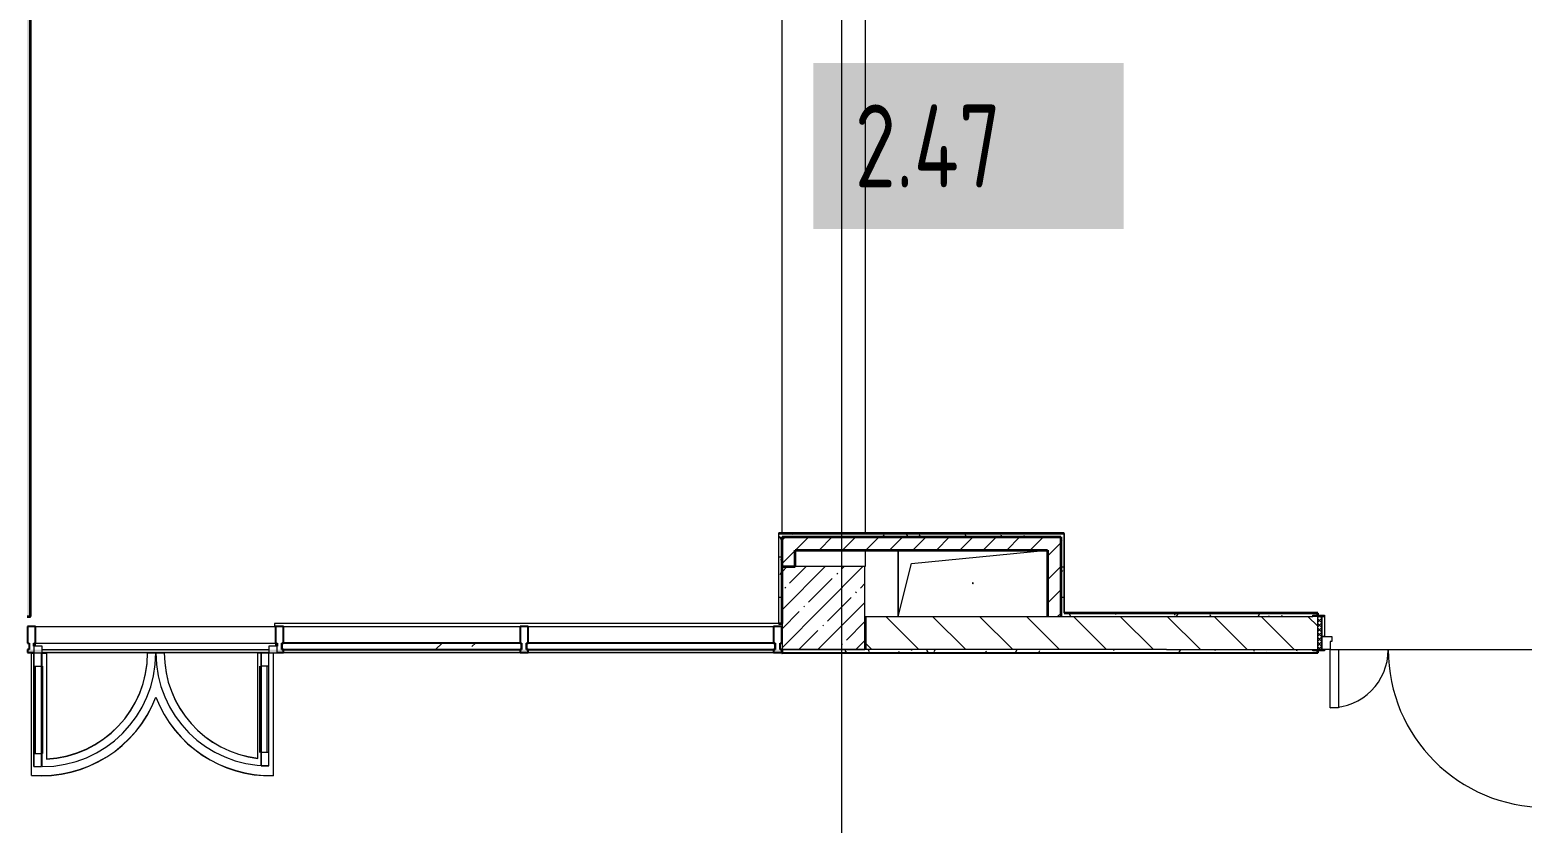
# Model space of a CAD drawing. Header units: millimetres. Extents: x 3914 to 443608, y -156176 to 78197.
# Drawn here: x 286030 to 295027, y -133623 to -128843 of the extents above; entities that cross this region are included whole.
import ezdxf

# ---------------------------------------------------------------- set-up
doc = ezdxf.new("R2010")
doc.units = ezdxf.units.MM
doc.linetypes.add('Осевая', pattern=[6350, 1270, -952.5, 3175, -952.5])
doc.layers.add('A-AREA-PATT-2', color=7, linetype='Continuous', lineweight=5, true_color=0xcde0ef, transparency=1)
for name, color, linetype, lineweight in [('A-DETL-GENF', 7, 'Continuous', 9), ('A-DOOR-1', 7, 'Continuous', 5), ('A-DOOR-FRAM-2', 7, 'Continuous', 5), ('A-FLOR', 7, 'Continuous', 9), ('A-GENM', 7, 'Continuous', 9), ('A-GLAZ-CURT', 7, 'Continuous', 9), ('A-GLAZ-CURT-1', 7, 'Continuous', 5), ('A-GLAZ-CURT-2', 7, 'Continuous', 25), ('A-GLAZ-CWMG', 7, 'Continuous', 9), ('A-GLAZ-CWMG-1', 7, 'Continuous', 25), ('A-WALL', 7, 'Continuous', 5), ('A-WALL-1', 7, 'Continuous', 35), ('I-WALL', 7, 'Continuous', 5), ('S-COLS-1', 7, 'Continuous', 5), ('Оси', 7, 'Continuous', 9), ('Оси-2', 7, 'Осевая', 9)]:
    doc.layers.add(name, color=color, linetype=linetype, lineweight=lineweight)
doc.layers.add('A-DOOR-FRAM-1', color=7, linetype='Continuous', lineweight=5, true_color=0xc0c0c0)
doc.layers.add('A-WALL-FNSH-1', color=9, linetype='Continuous', lineweight=5, true_color=0x808080)
doc.styles.add('СПДС', font='ГОСТ тип А.ttf', dxfattribs={"width": 0.9})
pattern_1 = [(45, (174964.42, -145977.62), (-70.71068, 70.71068), [])]
pattern_2 = [(0, (174964.42, -145977.62), (243.84, 60.96), [20.117, -162.763, 20.117, -162.763, -975.36]), (0, (174964.42, -145977.62), (243.84, 60.96), [-365.76, 20.117, -345.643, 20.117, -162.763, -426.72]), (0, (174964.42, -145977.62), (243.84, 60.96), [-914.4, 20.117, -101.803, 20.117, -284.683]), (120, (175055.86, -145947.14), (-174.71291, 180.691634), [20.117, -162.763, 20.117, -162.763, -975.36]), (120, (175055.86, -145947.14), (-174.71291, 180.691634), [-365.76, 20.117, -345.643, 20.117, -162.763, -426.72]), (120, (175055.86, -145947.14), (-174.71291, 180.691634), [-914.4, 20.117, -101.803, 20.117, -284.683]), (240, (175086.34, -145825.22), (-69.12709, -241.651634), [20.117, -162.763, 20.117, -162.763, -975.36]), (240, (175086.34, -145825.22), (-69.12709, -241.651634), [-365.76, 20.117, -345.643, 20.117, -162.763, -426.72]), (240, (175086.34, -145825.22), (-69.12709, -241.651634), [-914.4, 20.117, -101.803, 20.117, -284.683])]

# ---------------------------------------------------------------- blocks, each defined once
blk = doc.blocks.new('GM_Отверстие прямоугольное _в плите_ - Отверстие-23876685-Объем проектирования 2 этажа')
at = {"layer": 'A-GENM'}
for p, q in [((-450, -200), (-450, 200)), ((-450, 200), (-450, -200)), ((-370, 120), (450, 200)), ((-450, -200), (-370, 120))]:
    blk.add_line(p, q, dxfattribs=at)
for start, end in [(360, 180), (180, 360)]:
    blk.add_arc((0, 0), 2.5, start, end, dxfattribs=at)
blk = doc.blocks.new('Прямоугольный импост - Импост структурный с накладкой - 160мм Темный-32356295-Объем проектирования 2 этажа')
at = {"layer": 'A-GLAZ-CWMG-1'}
for p, q in [((-50, 40), (-50, 140)), ((-50, 140), (0, 140)), ((0, 140), (0, 40)), ((-40, 40), (-50, 40)), ((-40, 20), (-40, 40)), ((-10, 40), (-10, 0)), ((0, 40), (-10, 40)), ((-10, 0), (0, 0)), ((0, 0), (0, -17)), ((0, -17), (-40, -17))]:
    blk.add_line(p, q, dxfattribs=at)
blk = doc.blocks.new('Системная панель - Стекло - 40мм-32428871-Объем проектирования 2 этажа')
at = {"layer": 'A-GLAZ-CURT-2'}
for p, q in [((749.5, 0), (-749.5, 0)), ((-749.5, 0), (-749.5, -40)), ((749.5, -40), (749.5, 0)), ((-749.5, -40), (749.5, -40))]:
    blk.add_line(p, q, dxfattribs=at)
blk = doc.blocks.new('Прямоугольный импост - Импост структурный с накладкой - 160мм Темный-32428319-Объем проектирования 2 этажа')
at = {"layer": 'A-GLAZ-CWMG-1'}
for p, q in [((0, 140), (-50, 140)), ((-50, 140), (-50, 40)), ((0, 40), (0, 140)), ((-50, 40), (-40, 40)), ((-40, 0), (-50, 0)), ((-50, 0), (-50, -17)), ((-40, 40), (-40, 0)), ((-10, 0), (-10, 40)), ((-10, 40), (0, 40)), ((0, 0), (-10, 0)), ((0, -17), (0, 0)), ((-50, -17), (0, -17))]:
    blk.add_line(p, q, dxfattribs=at)
blk = doc.blocks.new('Прямоугольный импост - Импост структурный с накладкой - 160мм Темный-32428730-Объем проектирования 2 этажа')
at = {"layer": 'A-GLAZ-CWMG'}
for p, q in [((111100.5, 13540), (112545.5, 13540)), ((111100.5, 13420), (111100.5, 13440)), ((111100.5, 13440), (112545.5, 13440)), ((112545.5, 13440), (112545.5, 13420)), ((111140.5, 13400), (112505.5, 13400)), ((111140.5, 13383), (112505.5, 13383))]:
    blk.add_line(p, q, dxfattribs=at)
blk = doc.blocks.new('Прямоугольный импост - Импост структурный с накладкой - 160мм Темный-32428868-Объем проектирования 2 этажа')
at = {"layer": 'A-GLAZ-CWMG'}
for p, q in [((114070.5, 13540), (115549.5, 13540)), ((114070.5, 13383), (115549.5, 13383))]:
    blk.add_line(p, q, dxfattribs=at)
blk = doc.blocks.new('Системная панель - Стекло - 40мм-32428872-Объем проектирования 2 этажа')
at = {"layer": 'A-GLAZ-CURT-1'}
h = blk.add_hatch(dxfattribs=at)
h.set_pattern_fill('FP_218', color=256, style=0, pattern_type=2)
h.set_pattern_definition([(225, (113508, 13200), (565.6854, -565.6854), [400, -1200]), (225, (113908, 13400), (565.6854, -565.6854), [1200, -400]), (225, (113108, 13600), (565.6854, -565.6854), [400, -1200])])
h.paths.add_polyline_path([(-436.7, 0), (-722.5, 0), (-722.5, -40), (722.5, -40), (722.5, 0), (-273.4, 0)])
at = {"layer": 'A-GLAZ-CURT-2'}
for p, q in [((722.5, 0), (-722.5, 0)), ((-722.5, 0), (-722.5, -40)), ((722.5, -40), (722.5, 0)), ((-722.5, -40), (722.5, -40))]:
    blk.add_line(p, q, dxfattribs=at)
blk = doc.blocks.new('Прямоугольный импост - Импост структурный с накладкой - 160мм Темный-32428869-Объем проектирования 2 этажа')
at = {"layer": 'A-GLAZ-CWMG'}
for p, q in [((112595.5, 13540), (114020.5, 13540)), ((112595.5, 13383), (114020.5, 13383))]:
    blk.add_line(p, q, dxfattribs=at)
blk = doc.blocks.new('Прямоугольный импост - Импост структурный с накладкой - 160мм Темный-32356291-Объем проектирования 2 этажа')
at = {"layer": 'A-GLAZ-CWMG-1'}
for p, q in [((-25, 40), (-25, 140)), ((-25, 140), (25, 140)), ((25, 140), (25, 40)), ((-15, 40), (-25, 40)), ((-25, -17), (-25, 0)), ((-25, 0), (-15, 0)), ((-15, 0), (-15, 40)), ((15, 40), (15, 20)), ((25, 40), (15, 40)), ((15, -17), (-25, -17))]:
    blk.add_line(p, q, dxfattribs=at)
blk = doc.blocks.new('Прямоугольный импост - Импост структурный с накладкой - 160мм Темный-30755836-Объем проектирования 2 этажа')
at = {"layer": 'A-GLAZ-CWMG-1'}
for p, q in [((-25, 40), (-25, 140)), ((-25, 140), (25, 140)), ((25, 140), (25, 40)), ((-15, 40), (-25, 40)), ((-25, -17), (-25, 0)), ((-25, 0), (-15, 0)), ((-15, 0), (-15, 40)), ((15, 40), (15, 0)), ((25, 40), (15, 40)), ((15, 0), (25, 0)), ((25, 0), (25, -17)), ((25, -17), (-25, -17))]:
    blk.add_line(p, q, dxfattribs=at)

msp = doc.modelspace()

# ---------------------------------------------------------------- hatches: boundary and pattern name
at = {"layer": 'A-AREA-PATT-2'}
h = msp.add_hatch(color=256, dxfattribs=at)
h.paths.add_polyline_path([(273684.9, -132787.6), (273685.4, -132787.6), (273684.9, -132787.6)])
h.paths.add_polyline_path([(276154.4, -132597.6), (276154.4, -132594.6), (277529.4, -132596.1), (277529.4, -132597.6), (277579.4, -132596.1), (277579.4, -132594.6), (280513.9, -132593.8), (280513.9, -132577.6), (276064.4, -132577.6), (276064.4, -132594.6), (276104.4, -132594.6), (276104.4, -132597.6), (276139.5, -132597.6)])
h.paths.add_polyline_path([(287519.9, -132597.6), (287519.9, -132594.6), (290563.9, -132594.6), (290563.9, -132577.6), (286014.9, -132577.6), (286014.9, -132594.6), (286054.9, -132594.6), (286054.9, -132597.6), (286104.9, -132597.2), (286104.9, -132594.6), (287469.9, -132596.1), (287469.9, -132597.6), (287497.5, -132597.6)])
at = {"layer": 'A-DOOR-FRAM-2'}
h = msp.add_hatch(dxfattribs=at)
h.set_pattern_fill('FP_215', color=256, style=0, pattern_type=2)
h.set_pattern_definition([(315, (293960.538, -132642.306), (-14.1421, -14.1421), []), (225, (293960.538, -132642.306), (-14.1421, 14.1421), [])])
h.paths.add_polyline_path([(293794.4, -132577.6), (293819.4, -132577.6), (293819.4, -132377.6), (293794.4, -132377.6)])
at = {"layer": 'I-WALL'}
h = msp.add_hatch(dxfattribs=at)
h.set_pattern_fill('FP_191', color=256, style=0, pattern_type=2)
h.set_pattern_definition(pattern_2)
h.paths.add_polyline_path([(286023.8, -132377.6), (286034.4, -132377.6), (286034.4, -124847.6), (286014.4, -124847.6), (286014.4, -132377.6)])
h = msp.add_hatch(dxfattribs=at)
h.set_pattern_fill('FP_191', color=256, style=0, pattern_type=2)
h.set_pattern_definition(pattern_2)
h.paths.add_polyline_path([(290544.4, -132420.6), (290564.4, -132420.6), (290563.7, -131877.6), (290544.4, -131877.6), (290544.4, -132403.4)])
h = msp.add_hatch(dxfattribs=at)
h.set_pattern_fill('FP_191', color=256, style=0, pattern_type=2)
h.set_pattern_definition(pattern_2)
h.paths.add_polyline_path([(292164.9, -131897.6), (292264.9, -131897.6), (292264.9, -131877.6), (290564.4, -131877.6), (290564.9, -131897.6), (291436.7, -131897.6)])
h = msp.add_hatch(dxfattribs=at)
h.set_pattern_fill('FP_22', color=256, style=0, pattern_type=2)
h.set_pattern_definition(pattern_1)
h.paths.add_polyline_path([(290644.4, -132077.6), (290644.4, -131897.6), (290564.4, -131897.6), (290564.9, -132077.6)])
h = msp.add_hatch(dxfattribs=at)
h.set_pattern_fill('FP_22', color=256, style=0, pattern_type=2)
h.set_pattern_definition(pattern_1)
h.paths.add_polyline_path([(292185, -131977.6), (292244.9, -131977.6), (292244.9, -131897.6), (290644.4, -131897.6), (290644.4, -131977.6), (292164.9, -131977.6)])
h = msp.add_hatch(dxfattribs=at)
h.set_pattern_fill('FP_22', color=256, style=0, pattern_type=2)
h.set_pattern_definition(pattern_1)
h.paths.add_polyline_path([(292164.9, -132377.6), (292244.9, -132377.6), (292244.9, -131977.6), (292164.9, -131977.6), (292164.9, -132004.6)])
h = msp.add_hatch(dxfattribs=at)
h.set_pattern_fill('FP_191', color=256, style=0, pattern_type=2)
h.set_pattern_definition(pattern_2)
h.paths.add_polyline_path([(292264.9, -132377.6), (292262.6, -132359.8), (292244.9, -132377.6)])
h.paths.add_polyline_path([(292244.9, -132377.6), (292264.9, -132356.6), (292264.9, -131897.6), (292244.9, -131897.6), (292244.9, -132363.1)])
h = msp.add_hatch(dxfattribs=at)
h.set_pattern_fill('FP_23', color=256, style=0, pattern_type=2)
h.set_pattern_definition([(135, (174964.42, -145977.62), (-141.42136, -141.42136), [])])
h.paths.add_polyline_path([(295773.1, -132577.6), (295894.4, -132577.6), (295894.4, -132377.6), (295244.4, -132377.6), (295244.4, -132577.6), (295472.5, -132577.6)])
h.paths.add_polyline_path([(293764.4, -132577.6), (293794.4, -132577.6), (293794.4, -132377.6), (291064.9, -132377.6), (291064.9, -132577.6), (292882.2, -132577.6)])
h = msp.add_hatch(dxfattribs=at)
h.set_pattern_fill('FP_191', color=256, style=0, pattern_type=2)
h.set_pattern_definition(pattern_2)
h.paths.add_polyline_path([(295796.3, -132377.6), (295894.4, -132377.6), (295873.4, -132357.6), (295244.4, -132357.6), (295244.4, -132369.6), (295274.4, -132369.6), (295274.4, -132377.6), (295773.8, -132377.6)])
h.paths.add_polyline_path([(295894.4, -132377.6), (295894.4, -132357.6), (295874.4, -132357.6)])
h.paths.add_polyline_path([(292264.9, -132377.6), (293764.4, -132377.2), (293764.4, -132369.6), (293794.4, -132369.6), (293794.4, -132357.6), (292264.9, -132357.6), (292264.9, -132374.2)])
h = msp.add_hatch(dxfattribs=at)
h.set_pattern_fill('FP_191', color=256, style=0, pattern_type=2)
h.set_pattern_definition(pattern_2)
h.paths.add_polyline_path([(295323.4, -132597.6), (295324.4, -132577.6), (295274.4, -132577.6), (295274.4, -132585.6), (295244.4, -132585.6), (295244.4, -132597.6), (295274.4, -132597.6)])
h.paths.add_polyline_path([(292264.9, -132597.6), (293794.4, -132597.6), (293794.4, -132585.6), (293764.4, -132585.6), (293764.4, -132577.6), (290563.9, -132577.6), (290564.4, -132597.6), (292244.9, -132597.6)])
at = {"layer": 'S-COLS-1'}
h = msp.add_hatch(dxfattribs=at)
h.set_pattern_fill('FP_1', color=256, style=0, pattern_type=2)
h.set_pattern_definition([(45, (174964.42, -145977.62), (-114.04925, 114.04925), []), (45, (175078.47, -145977.62), (-114.04925, 114.04925), [201.612, -40.322, 6.706, -33.617])])
h.paths.add_polyline_path([(290564.9, -132577.6), (291064.4, -132577.6), (291064.4, -132077.6), (290564.4, -132077.6), (290564.4, -132577.6)])

# ---------------------------------------------------------------- linework, layer by layer
at = {"layer": 'A-DETL-GENF'}
for p, q in [((286054.9, -133282.6), (286054.9, -132597.6)), ((286054.9, -132597.6), (286054.9, -133282.6)), ((286099.9, -133282.6), (286099.9, -132597.6)), ((286099.9, -133282.6), (286099.9, -132597.6)), ((287424.9, -132597.6), (287469.9, -132597.6)), ((287424.9, -133277.6), (287424.9, -132597.6)), ((287424.9, -132597.6), (287424.9, -133277.6)), ((287469.9, -132597.6), (287424.9, -132597.6)), ((287469.9, -133277.6), (287469.9, -132597.6)), ((287469.9, -133277.6), (287469.9, -132597.6)), ((286054.9, -132677.6), (286099.9, -132677.6)), ((286064.9, -133202.6), (286064.9, -132677.6)), ((286108.9, -133202.6), (286108.9, -132677.6)), ((287415.9, -133197.6), (287415.9, -132677.6)), ((287469.9, -132677.6), (287424.9, -132677.6)), ((287459.9, -133197.6), (287459.9, -132677.6)), ((286054.9, -133202.6), (286099.9, -133202.6)), ((287469.9, -133197.6), (287424.9, -133197.6)), ((286054.9, -133282.6), (286099.9, -133282.6)), ((286054.9, -133282.6), (286099.9, -133282.6)), ((287469.9, -133277.6), (287424.9, -133277.6)), ((287424.9, -133277.6), (287469.9, -133277.6))]:
    msp.add_line(p, q, dxfattribs=at)
at = {"layer": 'A-DOOR-1'}
for p, q in [((286104.9, -132557.6), (286054.9, -132557.6)), ((286054.9, -132557.6), (286054.9, -132597.6)), ((286054.9, -132597.6), (286104.9, -132597.6)), ((286104.9, -132597.6), (286104.9, -132557.6)), ((286104.9, -133282.6), (286104.9, -132597.6)), ((287519.9, -132557.6), (287469.9, -132557.6)), ((287469.9, -132557.6), (287469.9, -132597.6)), ((287469.9, -133277.6), (287469.9, -132597.6)), ((287469.9, -132597.6), (287519.9, -132597.6)), ((287519.9, -132597.6), (287519.9, -132557.6)), ((293869.4, -132577.6), (293919.4, -132577.6)), ((293869.4, -132927.6), (293869.4, -132577.6)), ((293919.4, -132577.6), (293919.4, -132927.6)), ((293919.4, -132927.6), (293869.4, -132927.6))]:
    msp.add_line(p, q, dxfattribs=at)
for centre, radius, start, end in [((286104.9, -132597.6), 685, 270, 0), ((287469.9, -132597.6), 680, 180, 270), ((293869.4, -132577.6), 350, 270, 0), ((295169.4, -132577.6), 950, 180, 270)]:
    msp.add_arc(centre, radius, start, end, dxfattribs=at)
at = {"layer": 'A-DOOR-FRAM-1'}
for p, q in [((293764.4, -132369.6), (293834.4, -132369.6)), ((293764.4, -132377.6), (293764.4, -132369.6)), ((293834.4, -132377.6), (293764.4, -132377.6)), ((293794.4, -132377.6), (293819.4, -132377.6)), ((293794.4, -132577.6), (293794.4, -132377.6)), ((293819.4, -132377.6), (293819.4, -132577.6)), ((293819.4, -132377.6), (293834.4, -132377.6)), ((293819.4, -132497.6), (293819.4, -132377.6)), ((293834.4, -132369.6), (293834.4, -132377.6)), ((293834.4, -132377.6), (293834.4, -132497.6)), ((293819.4, -132497.6), (293879.4, -132497.6)), ((293819.4, -132577.6), (293819.4, -132497.6)), ((293834.4, -132497.6), (293819.4, -132497.6)), ((293879.4, -132497.6), (293879.4, -132527.6)), ((293764.4, -132577.6), (293834.4, -132577.6)), ((293764.4, -132585.6), (293764.4, -132577.6)), ((293834.4, -132585.6), (293764.4, -132585.6)), ((293819.4, -132577.6), (293794.4, -132577.6)), ((293869.4, -132577.6), (293819.4, -132577.6)), ((293834.4, -132577.6), (293834.4, -132585.6)), ((293869.4, -132527.6), (293869.4, -132577.6)), ((293879.4, -132527.6), (293869.4, -132527.6))]:
    msp.add_line(p, q, dxfattribs=at)
at = {"layer": 'A-FLOR'}
for p, q in [((290564.9, -131876.7), (290564.9, -126876.7)), ((290564.9, -131877.6), (290564.9, -126877.6)), ((291064.9, -127376.7), (291064.9, -131876.7)), ((291064.9, -127377.6), (291064.9, -131877.6)), ((291064.9, -131976.7), (291064.9, -132076.7)), ((291064.9, -131977.6), (291064.9, -132077.6)), ((291064.4, -132076.7), (290644.4, -132076.7)), ((291064.4, -132077.6), (290644.4, -132077.6)), ((290544.4, -132419.7), (287504.4, -132419.7)), ((287504.4, -132419.7), (287504.4, -132436.7)), ((290544.4, -132420.6), (287504.4, -132420.6)), ((287504.4, -132420.6), (287504.4, -132437.6)), ((286040.3, -133334.3), (286040.3, -132598.2)), ((286040.3, -132598.2), (286054.9, -132598.2)), ((286040.3, -133335.2), (286040.3, -132599.1)), ((286040.3, -132599.1), (286054.9, -132599.1)), ((286099.9, -132598.2), (286129.6, -132598.2)), ((286099.9, -132599.1), (286129.6, -132599.1)), ((286129.6, -132598.2), (286129.6, -133236)), ((286129.6, -132599.1), (286129.6, -133236.9)), ((286739.9, -132596.7), (286839.9, -132596.7)), ((286739.9, -132597.6), (286839.9, -132597.6)), ((287405.2, -133232.3), (287405.2, -132595.2)), ((287405.2, -132595.2), (287469.9, -132595.2)), ((287405.2, -133233.2), (287405.2, -132596.1)), ((287405.2, -132596.1), (287469.9, -132596.1)), ((287497.5, -132596.7), (287497.5, -133336.5)), ((287497.5, -132597.6), (287497.5, -133337.4)), ((292882.2, -132576.7), (293764.4, -132576.7)), ((292882.2, -132577.6), (293764.4, -132577.6)), ((293869.4, -132576.7), (295169.4, -132576.7)), ((293869.4, -132577.6), (295169.4, -132577.6))]:
    msp.add_line(p, q, dxfattribs=at)
for centre, radius, start, end in [((286099.9, -132596.7), 640, 272.66078, 0), ((286099.9, -132596.7), 640, 272.66078, 0), ((286099.9, -132597.6), 640, 272.66078, 0), ((286099.9, -132597.6), 640, 272.66078, 0), ((287479.9, -132596.7), 640, 180, 263.29215), ((287479.9, -132596.7), 640, 180, 263.29215), ((287479.9, -132597.6), 640, 180, 263.29215), ((287479.9, -132597.6), 640, 180, 263.29215), ((286099.9, -132596.7), 740, 265.37807, 338.81722), ((286099.9, -132596.7), 740, 265.37807, 338.81722), ((286099.9, -132597.6), 740, 265.37807, 338.81722), ((286099.9, -132597.6), 740, 265.37807, 338.81722), ((287479.9, -132596.7), 740, 201.18278, 271.36364), ((287479.9, -132596.7), 740, 201.18278, 271.36364), ((287479.9, -132597.6), 740, 201.18278, 271.36364), ((287479.9, -132597.6), 740, 201.18278, 271.36364)]:
    msp.add_arc(centre, radius, start, end, dxfattribs=at)
at = {"layer": 'A-WALL'}
for p, q in [((292264.9, -131877.6), (292264.9, -132357.6)), ((291064.9, -132377.6), (293764.4, -132377.6)), ((292882.2, -132577.6), (290563.9, -132577.6))]:
    msp.add_line(p, q, dxfattribs=at)
at = {"layer": 'A-WALL-1'}
for p, q in [((286034.4, -132377.6), (286034.4, -124847.6)), ((292264.9, -131877.6), (290544.4, -131877.6)), ((290564.4, -132420.6), (290564.4, -131897.6)), ((290564.4, -131897.6), (292244.9, -131897.6)), ((290644.4, -132077.6), (290644.4, -131977.6)), ((290644.4, -131977.6), (292164.9, -131977.6)), ((292164.9, -131977.6), (292164.9, -132377.6)), ((292244.9, -131897.6), (292244.9, -132377.6)), ((290564.4, -132077.6), (290644.4, -132077.6)), ((286014.4, -132377.6), (286034.4, -132377.6)), ((290544.4, -132420.6), (290564.4, -132420.6)), ((291064.9, -132377.6), (291064.9, -132577.6)), ((293794.4, -132357.6), (292264.9, -132357.6)), ((293794.4, -132369.6), (293794.4, -132357.6)), ((290563.9, -132577.6), (290563.9, -132597.6)), ((290563.9, -132597.6), (290564.4, -132597.6)), ((293794.4, -132597.6), (293794.4, -132585.6))]:
    msp.add_line(p, q, dxfattribs=at)
at = {"layer": 'A-WALL-FNSH-1'}
for p, q in [((286035.4, -132377.6), (286035.4, -124848.6)), ((292265.9, -131876.6), (290543.4, -131876.6)), ((290543.4, -131876.6), (290543.4, -132422.6)), ((290544.4, -132422.6), (290544.4, -131877.6)), ((292265.9, -132356.6), (292265.9, -131876.6)), ((286034.4, -132377.6), (286035.4, -132377.6)), ((290543.4, -132422.6), (290544.4, -132422.6)), ((293794.4, -132356.6), (292265.9, -132356.6)), ((293794.4, -132357.6), (293794.4, -132356.6)), ((293794.4, -132597.6), (290564.4, -132597.6)), ((290564.4, -132597.6), (290564.4, -132598.6)), ((290564.4, -132598.6), (293794.4, -132598.6)), ((291250.1, -132598.6), (291250.1, -132599.6)), ((292449.9, -132599.6), (292449.9, -132598.6)), ((292708.2, -132599.6), (292708.2, -132598.6)), ((293794.4, -132598.6), (293794.4, -132597.6))]:
    msp.add_line(p, q, dxfattribs=at)
at = {"layer": 'I-WALL'}
for p, q in [((291250, -132598.6), (291250, -132599.6)), ((292420.1, -132599.6), (291250, -132599.6)), ((292420.1, -132599.6), (292420.1, -132598.6)), ((292420.1, -132599.6), (292708.2, -132599.6)), ((292450, -132599.6), (292450, -132598.6))]:
    msp.add_line(p, q, dxfattribs=at)
at = {"layer": 'S-COLS-1'}
for p, q in [((291064.4, -132077.6), (290564.4, -132077.6)), ((290564.4, -132077.6), (290564.4, -132577.6)), ((291064.4, -132577.6), (291064.4, -132077.6)), ((290564.4, -132577.6), (291064.4, -132577.6))]:
    msp.add_line(p, q, dxfattribs=at)
at = {"layer": 'Оси'}
msp.add_lwpolyline([(290924.4, -147883.9), (290924.4, -142883.9), (290924.4, -129062.5), (290924.4, -124062.5)], dxfattribs=at)
at = {"layer": 'Оси-2'}
msp.add_line((290924.4, -142882.9), (290924.4, -129061.6), dxfattribs=at)

# ---------------------------------------------------------------- block references
at = {"layer": 'A-GENM'}
msp.add_blockref('GM_Отверстие прямоугольное _в плите_ - Отверстие-23876685-Объем проектирования 2 этажа', (291714.9, -132177.6), dxfattribs=at)
at = {"layer": 'A-GLAZ-CURT', "rotation": 180}
for name, p in [('Системная панель - Стекло - 40мм-32428872-Объем проектирования 2 этажа', (288272.4, -132577.6)), ('Системная панель - Стекло - 40мм-32428871-Объем проектирования 2 этажа', (289774.4, -132577.6))]:
    msp.add_blockref(name, p, dxfattribs=at)
at = {"layer": 'A-GLAZ-CWMG', "extrusion": (0, 0, -1)}
for name, p in [('Прямоугольный импост - Импост структурный с накладкой - 160мм Темный-32356295-Объем проектирования 2 этажа', (-286014.9, -132577.6)), ('Прямоугольный импост - Импост структурный с накладкой - 160мм Темный-32356291-Объем проектирования 2 этажа', (-287534.9, -132577.6)), ('Прямоугольный импост - Импост структурный с накладкой - 160мм Темный-30755836-Объем проектирования 2 этажа', (-289009.9, -132577.6))]:
    msp.add_blockref(name, p, dxfattribs=at)
at = {"layer": 'A-GLAZ-CWMG'}
for name, p in [('Прямоугольный импост - Импост структурный с накладкой - 160мм Темный-32428730-Объем проектирования 2 этажа', (174964.4, -145977.6)), ('Прямоугольный импост - Импост структурный с накладкой - 160мм Темный-32428869-Объем проектирования 2 этажа', (174964.4, -145977.6)), ('Прямоугольный импост - Импост структурный с накладкой - 160мм Темный-32428868-Объем проектирования 2 этажа', (174964.4, -145977.6)), ('Прямоугольный импост - Импост структурный с накладкой - 160мм Темный-32428319-Объем проектирования 2 этажа', (290563.9, -132577.6))]:
    msp.add_blockref(name, p, dxfattribs=at)

# ---------------------------------------------------------------- texts
at = {"insert": (291003.6, -129292.4), "char_height": 500, "width": 1370.886, "attachment_point": 1, "style": 'СПДС', "bg_fill": 1, "box_fill_scale": 1.5, "bg_fill_color": 7, "bg_fill_true_color": 16777215, "bg_fill_transparency": 0}
msp.add_mtext('2.47', dxfattribs=at)

doc.saveas('drawing.dxf')
